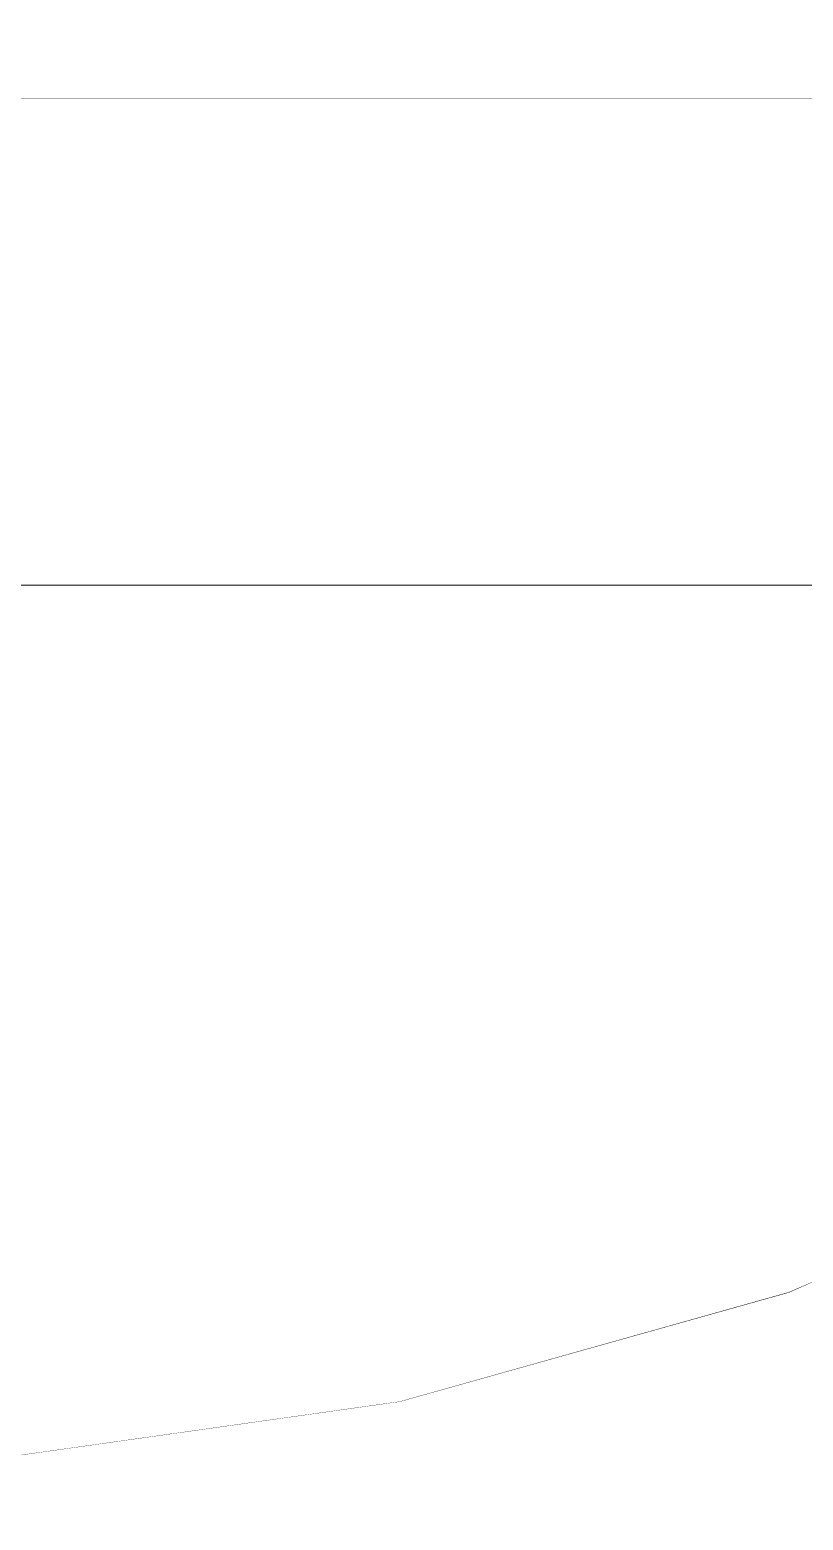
# Model space of a CAD drawing. Header units: metres. Extents: x -41 to 412, y -15 to 25.
# Drawn here: x 272.7451 to 272.8246, y -13.7266 to -13.5736 of the extents above; entities that cross this region are included whole.
import ezdxf

# ---------------------------------------------------------------- set-up
doc = ezdxf.new("R2010")
doc.units = ezdxf.units.M
doc.header["$MEASUREMENT"] = 0
doc.set_wipeout_variables(frame=1)
doc.linetypes.add('Wipeout_Contour', pattern=[1, 0, -1])
doc.layers.add('Interior - Furniture', color=7, linetype='Continuous')
doc.layers.add('Interior - Stair & Railing', color=7, linetype='Continuous')

msp = doc.modelspace()

# ---------------------------------------------------------------- wipeouts: each hides what was drawn before it
at = {"color": 254, "linetype": 'Wipeout_Contour', "lineweight": 0, "ltscale": 1092.285734}
msp.add_wipeout([(272.71772, -13.58055), (272.71775, -13.58065), (272.74796, -13.58065), (272.74791, -13.58055)], dxfattribs=at).dxf.layer = 'Interior - Furniture'

# ---------------------------------------------------------------- next in the draw order: wipeouts: each hides what was drawn before it
at = {"color": 254, "linetype": 'Wipeout_Contour', "lineweight": 0, "ltscale": 1092.400713}
msp.add_wipeout([(272.77525, -13.58055), (272.74791, -13.58055), (272.74796, -13.58065), (272.77534, -13.58065)], dxfattribs=at).dxf.layer = 'Interior - Furniture'

# ---------------------------------------------------------------- next in the draw order: wipeouts: each hides what was drawn before it
at = {"color": 254, "linetype": 'Wipeout_Contour', "lineweight": 0, "ltscale": 1092.28993}
msp.add_wipeout([(272.74796, -13.58065), (272.71775, -13.58065), (272.71789, -13.58321), (272.74824, -13.58321)], dxfattribs=at).dxf.layer = 'Interior - Furniture'
at = {"color": 254, "linetype": 'Wipeout_Contour', "lineweight": 0, "ltscale": 1092.501827}
msp.add_wipeout([(272.7985, -13.58055), (272.77525, -13.58055), (272.77534, -13.58065), (272.79861, -13.58065)], dxfattribs=at).dxf.layer = 'Interior - Furniture'

# ---------------------------------------------------------------- next in the draw order: wipeouts: each hides what was drawn before it
at = {"color": 254, "linetype": 'Wipeout_Contour', "lineweight": 0, "ltscale": 1092.405195}
msp.add_wipeout([(272.77534, -13.58065), (272.74796, -13.58065), (272.74824, -13.58321), (272.77573, -13.58321)], dxfattribs=at).dxf.layer = 'Interior - Furniture'
at = {"color": 254, "linetype": 'Wipeout_Contour', "lineweight": 0, "ltscale": 1092.584428}
msp.add_wipeout([(272.81659, -13.58055), (272.7985, -13.58055), (272.79861, -13.58065), (272.81671, -13.58065)], dxfattribs=at).dxf.layer = 'Interior - Furniture'

# ---------------------------------------------------------------- next in the draw order: linework, layer by layer
at = {"layer": 'Interior - Furniture', "color": 6, "linetype": 'Continuous', "lineweight": 20}
msp.add_line((272.71772, -13.58055), (272.74791, -13.58055), dxfattribs=at)

# ---------------------------------------------------------------- next in the draw order: wipeouts: each hides what was drawn before it
at = {"color": 254, "linetype": 'Wipeout_Contour', "lineweight": 0, "ltscale": 1092.50655}
msp.add_wipeout([(272.79861, -13.58065), (272.77534, -13.58065), (272.77573, -13.58321), (272.7991, -13.58321)], dxfattribs=at).dxf.layer = 'Interior - Furniture'
at = {"color": 254, "linetype": 'Wipeout_Contour', "lineweight": 0, "ltscale": 1092.323259}
msp.add_wipeout([(272.71789, -13.58321), (272.71901, -13.5911), (272.75043, -13.5911), (272.74824, -13.58321)], dxfattribs=at).dxf.layer = 'Interior - Furniture'

# ---------------------------------------------------------------- next in the draw order: linework, layer by layer
at = {"layer": 'Interior - Furniture', "color": 6, "linetype": 'Continuous', "lineweight": 20}
msp.add_line((272.74791, -13.58055), (272.77525, -13.58055), dxfattribs=at)

# ---------------------------------------------------------------- next in the draw order: wipeouts: each hides what was drawn before it
at = {"color": 254, "linetype": 'Wipeout_Contour', "lineweight": 0, "ltscale": 1637.931014}
msp.add_wipeout([(272.79861, -13.58065), (272.7991, -13.58321), (272.81728, -13.58321), (272.81693, -13.58165), (272.81702, -13.58212), (272.81671, -13.58065)], dxfattribs=at).dxf.layer = 'Interior - Furniture'
at = {"color": 254, "linetype": 'Wipeout_Contour', "lineweight": 0, "ltscale": 1092.439581}
msp.add_wipeout([(272.77573, -13.58321), (272.74824, -13.58321), (272.75043, -13.5911), (272.7789, -13.5911)], dxfattribs=at).dxf.layer = 'Interior - Furniture'

# ---------------------------------------------------------------- next in the draw order: linework, layer by layer
at = {"layer": 'Interior - Furniture', "color": 6, "linetype": 'Continuous', "lineweight": 20}
msp.add_line((272.77525, -13.58055), (272.7985, -13.58055), dxfattribs=at)

# ---------------------------------------------------------------- next in the draw order: wipeouts: each hides what was drawn before it
at = {"color": 254, "linetype": 'Wipeout_Contour', "lineweight": 0, "ltscale": 1092.682794}
msp.add_wipeout([(272.84802, -13.58055), (272.81659, -13.58055), (272.81671, -13.58065), (272.84815, -13.58065)], dxfattribs=at).dxf.layer = 'Interior - Furniture'
at = {"color": 254, "linetype": 'Wipeout_Contour', "lineweight": 0, "ltscale": 1092.541485}
msp.add_wipeout([(272.7991, -13.58321), (272.77573, -13.58321), (272.7789, -13.5911), (272.8031, -13.5911)], dxfattribs=at).dxf.layer = 'Interior - Furniture'
at = {"color": 254, "linetype": 'Wipeout_Contour', "lineweight": 0, "ltscale": 1092.307982}
msp.add_wipeout([(272.71901, -13.5911), (272.71942, -13.59364), (272.75123, -13.59364), (272.75043, -13.5911)], dxfattribs=at).dxf.layer = 'Interior - Furniture'

# ---------------------------------------------------------------- next in the draw order: wipeouts: each hides what was drawn before it
at = {"color": 254, "linetype": 'Wipeout_Contour', "lineweight": 0, "ltscale": 1092.623945}
msp.add_wipeout([(272.81728, -13.58321), (272.7991, -13.58321), (272.8031, -13.5911), (272.82192, -13.5911)], dxfattribs=at).dxf.layer = 'Interior - Furniture'
at = {"color": 254, "linetype": 'Wipeout_Contour', "lineweight": 0, "ltscale": 1092.428173}
msp.add_wipeout([(272.7789, -13.5911), (272.75043, -13.5911), (272.75123, -13.59364), (272.78005, -13.59364)], dxfattribs=at).dxf.layer = 'Interior - Furniture'

# ---------------------------------------------------------------- next in the draw order: wipeouts: each hides what was drawn before it
at = {"color": 254, "linetype": 'Wipeout_Contour', "lineweight": 0, "ltscale": 1639.9747}
msp.add_wipeout([(272.81671, -13.58065), (272.81702, -13.58212), (272.81693, -13.58165), (272.81728, -13.58321), (272.84875, -13.58321), (272.84815, -13.58065)], dxfattribs=at).dxf.layer = 'Interior - Furniture'
at = {"color": 254, "linetype": 'Wipeout_Contour', "lineweight": 0, "ltscale": 1092.533804}
msp.add_wipeout([(272.8031, -13.5911), (272.7789, -13.5911), (272.78005, -13.59364), (272.80455, -13.59364)], dxfattribs=at).dxf.layer = 'Interior - Furniture'
at = {"color": 254, "linetype": 'Wipeout_Contour', "lineweight": 0, "ltscale": 1092.317645}
msp.add_wipeout([(272.71942, -13.59364), (272.72005, -13.59625), (272.75246, -13.59625), (272.75123, -13.59364)], dxfattribs=at).dxf.layer = 'Interior - Furniture'

# ---------------------------------------------------------------- next in the draw order: linework, layer by layer
at = {"layer": 'Interior - Furniture', "color": 6, "linetype": 'Continuous', "lineweight": 20}
for p, q in [((272.7985, -13.58055), (272.81659, -13.58055)), ((272.81659, -13.58055), (272.84802, -13.58055))]:
    msp.add_line(p, q, dxfattribs=at)

# ---------------------------------------------------------------- next in the draw order: wipeouts: each hides what was drawn before it
at = {"color": 254, "linetype": 'Wipeout_Contour', "lineweight": 0, "ltscale": 1092.619961}
msp.add_wipeout([(272.82192, -13.5911), (272.8031, -13.5911), (272.80455, -13.59364), (272.8236, -13.59364)], dxfattribs=at).dxf.layer = 'Interior - Furniture'
at = {"color": 254, "linetype": 'Wipeout_Contour', "lineweight": 0, "ltscale": 1092.439505}
msp.add_wipeout([(272.78005, -13.59364), (272.75123, -13.59364), (272.75246, -13.59625), (272.78182, -13.59625)], dxfattribs=at).dxf.layer = 'Interior - Furniture'

# ---------------------------------------------------------------- next in the draw order: wipeouts: each hides what was drawn before it
at = {"color": 254, "linetype": 'Wipeout_Contour', "lineweight": 0, "ltscale": 1092.707131}
msp.add_wipeout([(272.84875, -13.58321), (272.81728, -13.58321), (272.82192, -13.5911), (272.85379, -13.5911)], dxfattribs=at).dxf.layer = 'Interior - Furniture'
at = {"color": 254, "linetype": 'Wipeout_Contour', "lineweight": 0, "ltscale": 1092.54653}
msp.add_wipeout([(272.80455, -13.59364), (272.78005, -13.59364), (272.78182, -13.59625), (272.80678, -13.59625)], dxfattribs=at).dxf.layer = 'Interior - Furniture'
at = {"color": 254, "linetype": 'Wipeout_Contour', "lineweight": 0, "ltscale": 1092.325193}
msp.add_wipeout([(272.72005, -13.59625), (272.7208, -13.59845), (272.75393, -13.59845), (272.75246, -13.59625)], dxfattribs=at).dxf.layer = 'Interior - Furniture'

# ---------------------------------------------------------------- next in the draw order: wipeouts: each hides what was drawn before it
at = {"color": 254, "linetype": 'Wipeout_Contour', "lineweight": 0, "ltscale": 1092.633676}
msp.add_wipeout([(272.8236, -13.59364), (272.80455, -13.59364), (272.80678, -13.59625), (272.8262, -13.59625)], dxfattribs=at).dxf.layer = 'Interior - Furniture'
at = {"color": 254, "linetype": 'Wipeout_Contour', "lineweight": 0, "ltscale": 1092.449424}
msp.add_wipeout([(272.78182, -13.59625), (272.75246, -13.59625), (272.75393, -13.59845), (272.78394, -13.59845)], dxfattribs=at).dxf.layer = 'Interior - Furniture'

# ---------------------------------------------------------------- next in the draw order: wipeouts: each hides what was drawn before it
at = {"color": 254, "linetype": 'Wipeout_Contour', "lineweight": 0, "ltscale": 1092.714606}
msp.add_wipeout([(272.82192, -13.5911), (272.8236, -13.59364), (272.85562, -13.59364), (272.85379, -13.5911)], dxfattribs=at).dxf.layer = 'Interior - Furniture'
at = {"color": 254, "linetype": 'Wipeout_Contour', "lineweight": 0, "ltscale": 1092.558492}
msp.add_wipeout([(272.80678, -13.59625), (272.78182, -13.59625), (272.78394, -13.59845), (272.80946, -13.59845)], dxfattribs=at).dxf.layer = 'Interior - Furniture'
at = {"color": 254, "linetype": 'Wipeout_Contour', "lineweight": 0, "ltscale": 1092.319763}
msp.add_wipeout([(272.7208, -13.59845), (272.72123, -13.59931), (272.75476, -13.59931), (272.75393, -13.59845)], dxfattribs=at).dxf.layer = 'Interior - Furniture'

# ---------------------------------------------------------------- next in the draw order: wipeouts: each hides what was drawn before it
at = {"color": 254, "linetype": 'Wipeout_Contour', "lineweight": 0, "ltscale": 1092.647218}
msp.add_wipeout([(272.8262, -13.59625), (272.80678, -13.59625), (272.80946, -13.59845), (272.8293, -13.59845)], dxfattribs=at).dxf.layer = 'Interior - Furniture'
at = {"color": 254, "linetype": 'Wipeout_Contour', "lineweight": 0, "ltscale": 1092.44649}
msp.add_wipeout([(272.78394, -13.59845), (272.75393, -13.59845), (272.75476, -13.59931), (272.78514, -13.59931)], dxfattribs=at).dxf.layer = 'Interior - Furniture'

# ---------------------------------------------------------------- next in the draw order: wipeouts: each hides what was drawn before it
at = {"color": 254, "linetype": 'Wipeout_Contour', "lineweight": 0, "ltscale": 1092.726196}
msp.add_wipeout([(272.8236, -13.59364), (272.8262, -13.59625), (272.85845, -13.59625), (272.85562, -13.59364)], dxfattribs=at).dxf.layer = 'Interior - Furniture'
at = {"color": 254, "linetype": 'Wipeout_Contour', "lineweight": 0, "ltscale": 1092.557872}
msp.add_wipeout([(272.80946, -13.59845), (272.78394, -13.59845), (272.78514, -13.59931), (272.81097, -13.59931)], dxfattribs=at).dxf.layer = 'Interior - Furniture'
at = {"color": 254, "linetype": 'Wipeout_Contour', "lineweight": 0, "ltscale": 1092.333242}
msp.add_wipeout([(272.75476, -13.59931), (272.72123, -13.59931), (272.72202, -13.6009), (272.75631, -13.6009)], dxfattribs=at).dxf.layer = 'Interior - Furniture'

# ---------------------------------------------------------------- next in the draw order: wipeouts: each hides what was drawn before it
at = {"color": 254, "linetype": 'Wipeout_Contour', "lineweight": 0, "ltscale": 1092.648729}
msp.add_wipeout([(272.8293, -13.59845), (272.80946, -13.59845), (272.81097, -13.59931), (272.83106, -13.59931)], dxfattribs=at).dxf.layer = 'Interior - Furniture'
at = {"color": 254, "linetype": 'Wipeout_Contour', "lineweight": 0, "ltscale": 1092.461807}
msp.add_wipeout([(272.75476, -13.59931), (272.75631, -13.6009), (272.78738, -13.6009), (272.78514, -13.59931)], dxfattribs=at).dxf.layer = 'Interior - Furniture'

# ---------------------------------------------------------------- next in the draw order: wipeouts: each hides what was drawn before it
at = {"color": 254, "linetype": 'Wipeout_Contour', "lineweight": 0, "ltscale": 1092.57468}
msp.add_wipeout([(272.81097, -13.59931), (272.78514, -13.59931), (272.78738, -13.6009), (272.81379, -13.6009)], dxfattribs=at).dxf.layer = 'Interior - Furniture'
at = {"color": 254, "linetype": 'Wipeout_Contour', "lineweight": 0, "ltscale": 1092.354829}
msp.add_wipeout([(272.75631, -13.6009), (272.72202, -13.6009), (272.72343, -13.605), (272.75906, -13.605)], dxfattribs=at).dxf.layer = 'Interior - Furniture'

# ---------------------------------------------------------------- next in the draw order: wipeouts: each hides what was drawn before it
at = {"color": 254, "linetype": 'Wipeout_Contour', "lineweight": 0, "ltscale": 1092.6665}
msp.add_wipeout([(272.83106, -13.59931), (272.81097, -13.59931), (272.81379, -13.6009), (272.83434, -13.6009)], dxfattribs=at).dxf.layer = 'Interior - Furniture'
at = {"color": 254, "linetype": 'Wipeout_Contour', "lineweight": 0, "ltscale": 1092.486422}
msp.add_wipeout([(272.75631, -13.6009), (272.75906, -13.605), (272.79134, -13.605), (272.78738, -13.6009)], dxfattribs=at).dxf.layer = 'Interior - Furniture'

# ---------------------------------------------------------------- next in the draw order: wipeouts: each hides what was drawn before it
at = {"color": 254, "linetype": 'Wipeout_Contour', "lineweight": 0, "ltscale": 1092.601693}
msp.add_wipeout([(272.81379, -13.6009), (272.78738, -13.6009), (272.79134, -13.605), (272.81878, -13.605)], dxfattribs=at).dxf.layer = 'Interior - Furniture'
at = {"color": 254, "linetype": 'Wipeout_Contour', "lineweight": 0, "ltscale": 1092.356755}
msp.add_wipeout([(272.75906, -13.605), (272.72343, -13.605), (272.7246, -13.60987), (272.76135, -13.60987)], dxfattribs=at).dxf.layer = 'Interior - Furniture'

# ---------------------------------------------------------------- next in the draw order: wipeouts: each hides what was drawn before it
at = {"color": 254, "linetype": 'Wipeout_Contour', "lineweight": 0, "ltscale": 1092.694947}
msp.add_wipeout([(272.83434, -13.6009), (272.81379, -13.6009), (272.81878, -13.605), (272.84012, -13.605)], dxfattribs=at).dxf.layer = 'Interior - Furniture'
at = {"color": 254, "linetype": 'Wipeout_Contour', "lineweight": 0, "ltscale": 1092.493525}
msp.add_wipeout([(272.79134, -13.605), (272.75906, -13.605), (272.76135, -13.60987), (272.79465, -13.60987)], dxfattribs=at).dxf.layer = 'Interior - Furniture'

# ---------------------------------------------------------------- next in the draw order: wipeouts: each hides what was drawn before it
at = {"color": 254, "linetype": 'Wipeout_Contour', "lineweight": 0, "ltscale": 1092.613476}
msp.add_wipeout([(272.81878, -13.605), (272.79134, -13.605), (272.79465, -13.60987), (272.82296, -13.60987)], dxfattribs=at).dxf.layer = 'Interior - Furniture'
at = {"color": 254, "linetype": 'Wipeout_Contour', "lineweight": 0, "ltscale": 1092.356949}
msp.add_wipeout([(272.76135, -13.60987), (272.7246, -13.60987), (272.72551, -13.61538), (272.76313, -13.61538)], dxfattribs=at).dxf.layer = 'Interior - Furniture'

# ---------------------------------------------------------------- next in the draw order: wipeouts: each hides what was drawn before it
at = {"color": 254, "linetype": 'Wipeout_Contour', "lineweight": 0, "ltscale": 1092.710806}
msp.add_wipeout([(272.84012, -13.605), (272.81878, -13.605), (272.82296, -13.60987), (272.84497, -13.60987)], dxfattribs=at).dxf.layer = 'Interior - Furniture'
at = {"color": 254, "linetype": 'Wipeout_Contour', "lineweight": 0, "ltscale": 1092.497929}
msp.add_wipeout([(272.79465, -13.60987), (272.76135, -13.60987), (272.76313, -13.61538), (272.79722, -13.61538)], dxfattribs=at).dxf.layer = 'Interior - Furniture'

# ---------------------------------------------------------------- next in the draw order: wipeouts: each hides what was drawn before it
at = {"color": 254, "linetype": 'Wipeout_Contour', "lineweight": 0, "ltscale": 1092.621705}
msp.add_wipeout([(272.82296, -13.60987), (272.79465, -13.60987), (272.79722, -13.61538), (272.82619, -13.61538)], dxfattribs=at).dxf.layer = 'Interior - Furniture'
at = {"color": 254, "linetype": 'Wipeout_Contour', "lineweight": 0, "ltscale": 1092.355289}
msp.add_wipeout([(272.76313, -13.61538), (272.72551, -13.61538), (272.72613, -13.62134), (272.76435, -13.62134)], dxfattribs=at).dxf.layer = 'Interior - Furniture'

# ---------------------------------------------------------------- next in the draw order: wipeouts: each hides what was drawn before it
at = {"color": 254, "linetype": 'Wipeout_Contour', "lineweight": 0, "ltscale": 1092.722402}
msp.add_wipeout([(272.84497, -13.60987), (272.82296, -13.60987), (272.82619, -13.61538), (272.84873, -13.61538)], dxfattribs=at).dxf.layer = 'Interior - Furniture'
at = {"color": 254, "linetype": 'Wipeout_Contour', "lineweight": 0, "ltscale": 1092.499374}
msp.add_wipeout([(272.79722, -13.61538), (272.76313, -13.61538), (272.76435, -13.62134), (272.79897, -13.62134)], dxfattribs=at).dxf.layer = 'Interior - Furniture'

# ---------------------------------------------------------------- next in the draw order: wipeouts: each hides what was drawn before it
at = {"color": 254, "linetype": 'Wipeout_Contour', "lineweight": 0, "ltscale": 1092.625983}
msp.add_wipeout([(272.82619, -13.61538), (272.79722, -13.61538), (272.79897, -13.62134), (272.8284, -13.62134)], dxfattribs=at).dxf.layer = 'Interior - Furniture'
at = {"color": 254, "linetype": 'Wipeout_Contour', "lineweight": 0, "ltscale": 1092.351636}
msp.add_wipeout([(272.72613, -13.62134), (272.72644, -13.62758), (272.76495, -13.62758), (272.76435, -13.62134)], dxfattribs=at).dxf.layer = 'Interior - Furniture'

# ---------------------------------------------------------------- next in the draw order: wipeouts: each hides what was drawn before it
at = {"color": 254, "linetype": 'Wipeout_Contour', "lineweight": 0, "ltscale": 1092.497615}
msp.add_wipeout([(272.76435, -13.62134), (272.76495, -13.62758), (272.79984, -13.62758), (272.79897, -13.62134)], dxfattribs=at).dxf.layer = 'Interior - Furniture'

# ---------------------------------------------------------------- next in the draw order: wipeouts: each hides what was drawn before it
at = {"color": 254, "linetype": 'Wipeout_Contour', "lineweight": 0, "ltscale": 1092.625962}
msp.add_wipeout([(272.8284, -13.62134), (272.79897, -13.62134), (272.79984, -13.62758), (272.8295, -13.62758)], dxfattribs=at).dxf.layer = 'Interior - Furniture'
at = {"color": 254, "linetype": 'Wipeout_Contour', "lineweight": 0, "ltscale": 1092.34596}
msp.add_wipeout([(272.72644, -13.62758), (272.72644, -13.63045), (272.76494, -13.63045), (272.76495, -13.62758)], dxfattribs=at).dxf.layer = 'Interior - Furniture'

# ---------------------------------------------------------------- next in the draw order: wipeouts: each hides what was drawn before it
at = {"color": 254, "linetype": 'Wipeout_Contour', "lineweight": 0, "ltscale": 1092.49256}
msp.add_wipeout([(272.76495, -13.62758), (272.76494, -13.63045), (272.79982, -13.63045), (272.79984, -13.62758)], dxfattribs=at).dxf.layer = 'Interior - Furniture'

# ---------------------------------------------------------------- next in the draw order: wipeouts: each hides what was drawn before it
at = {"color": 254, "linetype": 'Wipeout_Contour', "lineweight": 0, "ltscale": 1092.621481}
msp.add_wipeout([(272.8295, -13.62758), (272.79984, -13.62758), (272.79982, -13.63045), (272.82948, -13.63045)], dxfattribs=at).dxf.layer = 'Interior - Furniture'
at = {"color": 254, "linetype": 'Wipeout_Contour', "lineweight": 0, "ltscale": 1092.34612}
msp.add_wipeout([(272.72644, -13.63055), (272.76494, -13.63055), (272.76494, -13.63045), (272.72644, -13.63045)], dxfattribs=at).dxf.layer = 'Interior - Furniture'

# ---------------------------------------------------------------- next in the draw order: wipeouts: each hides what was drawn before it
at = {"color": 254, "linetype": 'Wipeout_Contour', "lineweight": 0, "ltscale": 1092.329676}
msp.add_wipeout([(272.72354, -13.63713), (272.75928, -13.63713), (272.75928, -13.63055), (272.72354, -13.63055)], dxfattribs=at).dxf.layer = 'Interior - Furniture'
at = {"color": 254, "linetype": 'Wipeout_Contour', "lineweight": 0, "ltscale": 1092.49271}
msp.add_wipeout([(272.76494, -13.63045), (272.76494, -13.63055), (272.79982, -13.63055), (272.79982, -13.63045)], dxfattribs=at).dxf.layer = 'Interior - Furniture'

# ---------------------------------------------------------------- next in the draw order: wipeouts: each hides what was drawn before it
at = {"color": 254, "linetype": 'Wipeout_Contour', "lineweight": 0, "ltscale": 1092.465735}
msp.add_wipeout([(272.75928, -13.63055), (272.75928, -13.63713), (272.79165, -13.63713), (272.79165, -13.63055)], dxfattribs=at).dxf.layer = 'Interior - Furniture'
at = {"color": 254, "linetype": 'Wipeout_Contour', "lineweight": 0, "ltscale": 1092.621623}
msp.add_wipeout([(272.82948, -13.63045), (272.79982, -13.63045), (272.79982, -13.63055), (272.82948, -13.63055)], dxfattribs=at).dxf.layer = 'Interior - Furniture'

# ---------------------------------------------------------------- next in the draw order: linework, layer by layer
at = {"layer": 'Interior - Furniture', "color": 6, "linetype": 'Continuous', "lineweight": 20}
msp.add_line((272.72644, -13.63055), (272.76494, -13.63055), dxfattribs=at)

# ---------------------------------------------------------------- next in the draw order: wipeouts: each hides what was drawn before it
at = {"color": 254, "linetype": 'Wipeout_Contour', "lineweight": 0, "ltscale": 1092.585386}
msp.add_wipeout([(272.81918, -13.63055), (272.79165, -13.63055), (272.79165, -13.63713), (272.81918, -13.63713)], dxfattribs=at).dxf.layer = 'Interior - Furniture'
at = {"color": 254, "linetype": 'Wipeout_Contour', "lineweight": 0, "ltscale": 1092.347047}
msp.add_wipeout([(272.72354, -13.63713), (272.72287, -13.65009), (272.75798, -13.65009), (272.75928, -13.63713)], dxfattribs=at).dxf.layer = 'Interior - Furniture'

# ---------------------------------------------------------------- next in the draw order: linework, layer by layer
at = {"layer": 'Interior - Furniture', "color": 6, "linetype": 'Continuous', "lineweight": 20}
msp.add_line((272.76494, -13.63055), (272.79982, -13.63055), dxfattribs=at)

# ---------------------------------------------------------------- next in the draw order: wipeouts: each hides what was drawn before it
at = {"color": 254, "linetype": 'Wipeout_Contour', "lineweight": 0, "ltscale": 1092.683132}
msp.add_wipeout([(272.84059, -13.63055), (272.81918, -13.63055), (272.81918, -13.63713), (272.84059, -13.63713)], dxfattribs=at).dxf.layer = 'Interior - Furniture'
at = {"color": 254, "linetype": 'Wipeout_Contour', "lineweight": 0, "ltscale": 1092.481536}
msp.add_wipeout([(272.75928, -13.63713), (272.75798, -13.65009), (272.78978, -13.65009), (272.79165, -13.63713)], dxfattribs=at).dxf.layer = 'Interior - Furniture'

# ---------------------------------------------------------------- next in the draw order: linework, layer by layer
at = {"layer": 'Interior - Furniture', "color": 6, "linetype": 'Continuous', "lineweight": 20}
msp.add_line((272.79982, -13.63055), (272.82948, -13.63055), dxfattribs=at)

# ---------------------------------------------------------------- next in the draw order: wipeouts: each hides what was drawn before it
at = {"color": 254, "linetype": 'Wipeout_Contour', "lineweight": 0, "ltscale": 1092.599676}
msp.add_wipeout([(272.81918, -13.63713), (272.79165, -13.63713), (272.78978, -13.65009), (272.81682, -13.65009)], dxfattribs=at).dxf.layer = 'Interior - Furniture'
at = {"color": 254, "linetype": 'Wipeout_Contour', "lineweight": 0, "ltscale": 1092.360595}
msp.add_wipeout([(272.72157, -13.66245), (272.75542, -13.66245), (272.75798, -13.65009), (272.72287, -13.65009)], dxfattribs=at).dxf.layer = 'Interior - Furniture'

# ---------------------------------------------------------------- next in the draw order: wipeouts: each hides what was drawn before it
at = {"color": 254, "linetype": 'Wipeout_Contour', "lineweight": 0, "ltscale": 1092.695918}
msp.add_wipeout([(272.84059, -13.63713), (272.81918, -13.63713), (272.81682, -13.65009), (272.83785, -13.65009)], dxfattribs=at).dxf.layer = 'Interior - Furniture'
at = {"color": 254, "linetype": 'Wipeout_Contour', "lineweight": 0, "ltscale": 1092.490493}
msp.add_wipeout([(272.75542, -13.66245), (272.78609, -13.66245), (272.78978, -13.65009), (272.75798, -13.65009)], dxfattribs=at).dxf.layer = 'Interior - Furniture'

# ---------------------------------------------------------------- next in the draw order: wipeouts: each hides what was drawn before it
at = {"color": 254, "linetype": 'Wipeout_Contour', "lineweight": 0, "ltscale": 1092.604307}
msp.add_wipeout([(272.81682, -13.65009), (272.78978, -13.65009), (272.78609, -13.66245), (272.81217, -13.66245)], dxfattribs=at).dxf.layer = 'Interior - Furniture'
at = {"color": 254, "linetype": 'Wipeout_Contour', "lineweight": 0, "ltscale": 1092.370171}
msp.add_wipeout([(272.71965, -13.67385), (272.75169, -13.67385), (272.75542, -13.66245), (272.72157, -13.66245)], dxfattribs=at).dxf.layer = 'Interior - Furniture'

# ---------------------------------------------------------------- next in the draw order: wipeouts: each hides what was drawn before it
at = {"color": 254, "linetype": 'Wipeout_Contour', "lineweight": 0, "ltscale": 1092.696437}
msp.add_wipeout([(272.83785, -13.65009), (272.81682, -13.65009), (272.81217, -13.66245), (272.83245, -13.66245)], dxfattribs=at).dxf.layer = 'Interior - Furniture'
at = {"color": 254, "linetype": 'Wipeout_Contour', "lineweight": 0, "ltscale": 1092.492619}
msp.add_wipeout([(272.78609, -13.66245), (272.75542, -13.66245), (272.75169, -13.67385), (272.78071, -13.67385)], dxfattribs=at).dxf.layer = 'Interior - Furniture'

# ---------------------------------------------------------------- next in the draw order: wipeouts: each hides what was drawn before it
at = {"color": 254, "linetype": 'Wipeout_Contour', "lineweight": 0, "ltscale": 1092.599535}
msp.add_wipeout([(272.81217, -13.66245), (272.78609, -13.66245), (272.78071, -13.67385), (272.80538, -13.67385)], dxfattribs=at).dxf.layer = 'Interior - Furniture'
at = {"color": 254, "linetype": 'Wipeout_Contour', "lineweight": 0, "ltscale": 1092.376402}
msp.add_wipeout([(272.71965, -13.67385), (272.7172, -13.68392), (272.74688, -13.68392), (272.75169, -13.67385)], dxfattribs=at).dxf.layer = 'Interior - Furniture'

# ---------------------------------------------------------------- next in the draw order: wipeouts: each hides what was drawn before it
at = {"color": 254, "linetype": 'Wipeout_Contour', "lineweight": 0, "ltscale": 1092.685342}
msp.add_wipeout([(272.83245, -13.66245), (272.81217, -13.66245), (272.80538, -13.67385), (272.82457, -13.67385)], dxfattribs=at).dxf.layer = 'Interior - Furniture'
at = {"color": 254, "linetype": 'Wipeout_Contour', "lineweight": 0, "ltscale": 1092.488706}
msp.add_wipeout([(272.78071, -13.67385), (272.75169, -13.67385), (272.74688, -13.68392), (272.77378, -13.68392)], dxfattribs=at).dxf.layer = 'Interior - Furniture'

# ---------------------------------------------------------------- next in the draw order: wipeouts: each hides what was drawn before it
at = {"color": 254, "linetype": 'Wipeout_Contour', "lineweight": 0, "ltscale": 1092.586366}
msp.add_wipeout([(272.80538, -13.67385), (272.78071, -13.67385), (272.77378, -13.68392), (272.79664, -13.68392)], dxfattribs=at).dxf.layer = 'Interior - Furniture'
at = {"color": 254, "linetype": 'Wipeout_Contour', "lineweight": 0, "ltscale": 1092.380024}
msp.add_wipeout([(272.71427, -13.69238), (272.74116, -13.69238), (272.74688, -13.68392), (272.7172, -13.68392)], dxfattribs=at).dxf.layer = 'Interior - Furniture'

# ---------------------------------------------------------------- next in the draw order: wipeouts: each hides what was drawn before it
at = {"color": 254, "linetype": 'Wipeout_Contour', "lineweight": 0, "ltscale": 1092.663915}
msp.add_wipeout([(272.82457, -13.67385), (272.80538, -13.67385), (272.79664, -13.68392), (272.81443, -13.68392)], dxfattribs=at).dxf.layer = 'Interior - Furniture'
at = {"color": 254, "linetype": 'Wipeout_Contour', "lineweight": 0, "ltscale": 1092.479659}
msp.add_wipeout([(272.77378, -13.68392), (272.74688, -13.68392), (272.74116, -13.69238), (272.76552, -13.69238)], dxfattribs=at).dxf.layer = 'Interior - Furniture'

# ---------------------------------------------------------------- next in the draw order: wipeouts: each hides what was drawn before it
at = {"color": 254, "linetype": 'Wipeout_Contour', "lineweight": 0, "ltscale": 1092.565919}
msp.add_wipeout([(272.79664, -13.68392), (272.77378, -13.68392), (272.76552, -13.69238), (272.78624, -13.69238)], dxfattribs=at).dxf.layer = 'Interior - Furniture'

# ---------------------------------------------------------------- next in the draw order: wipeouts: each hides what was drawn before it
at = {"color": 254, "linetype": 'Wipeout_Contour', "lineweight": 0, "ltscale": 1092.63351}
msp.add_wipeout([(272.81443, -13.68392), (272.79664, -13.68392), (272.78624, -13.69238), (272.80235, -13.69238)], dxfattribs=at).dxf.layer = 'Interior - Furniture'
at = {"color": 254, "linetype": 'Wipeout_Contour', "lineweight": 0, "ltscale": 1092.426861}
msp.add_wipeout([(272.76552, -13.69238), (272.74116, -13.69238), (272.73846, -13.69512), (272.76162, -13.69512)], dxfattribs=at).dxf.layer = 'Interior - Furniture'

# ---------------------------------------------------------------- next in the draw order: wipeouts: each hides what was drawn before it
at = {"color": 254, "linetype": 'Wipeout_Contour', "lineweight": 0, "ltscale": 1092.734817}
msp.add_wipeout([(272.82457, -13.67385), (272.81443, -13.68392), (272.84565, -13.68392), (272.85668, -13.67385)], dxfattribs=at).dxf.layer = 'Interior - Furniture'
at = {"color": 254, "linetype": 'Wipeout_Contour', "lineweight": 0, "ltscale": 1092.511808}
msp.add_wipeout([(272.78624, -13.69238), (272.76552, -13.69238), (272.76162, -13.69512), (272.78132, -13.69512)], dxfattribs=at).dxf.layer = 'Interior - Furniture'

# ---------------------------------------------------------------- next in the draw order: wipeouts: each hides what was drawn before it
at = {"color": 254, "linetype": 'Wipeout_Contour', "lineweight": 0, "ltscale": 1092.579847}
msp.add_wipeout([(272.80235, -13.69238), (272.78624, -13.69238), (272.78132, -13.69512), (272.79664, -13.69512)], dxfattribs=at).dxf.layer = 'Interior - Furniture'
at = {"color": 254, "linetype": 'Wipeout_Contour', "lineweight": 0, "ltscale": 1092.468423}
msp.add_wipeout([(272.73078, -13.70319), (272.75055, -13.70319), (272.76162, -13.69512), (272.73846, -13.69512)], dxfattribs=at).dxf.layer = 'Interior - Furniture'

# ---------------------------------------------------------------- next in the draw order: wipeouts: each hides what was drawn before it
at = {"color": 254, "linetype": 'Wipeout_Contour', "lineweight": 0, "ltscale": 1092.693748}
msp.add_wipeout([(272.80235, -13.69238), (272.83251, -13.69238), (272.84565, -13.68392), (272.81443, -13.68392)], dxfattribs=at).dxf.layer = 'Interior - Furniture'
at = {"color": 254, "linetype": 'Wipeout_Contour', "lineweight": 0, "ltscale": 1092.531495}
msp.add_wipeout([(272.78132, -13.69512), (272.76162, -13.69512), (272.75055, -13.70319), (272.76736, -13.70319)], dxfattribs=at).dxf.layer = 'Interior - Furniture'

# ---------------------------------------------------------------- next in the draw order: wipeouts: each hides what was drawn before it
at = {"color": 254, "linetype": 'Wipeout_Contour', "lineweight": 0, "ltscale": 1092.579174}
msp.add_wipeout([(272.79664, -13.69512), (272.78132, -13.69512), (272.76736, -13.70319), (272.78043, -13.70319)], dxfattribs=at).dxf.layer = 'Interior - Furniture'
at = {"color": 254, "linetype": 'Wipeout_Contour', "lineweight": 0, "ltscale": 1092.503213}
msp.add_wipeout([(272.71406, -13.71439), (272.72644, -13.71439), (272.75055, -13.70319), (272.73078, -13.70319)], dxfattribs=at).dxf.layer = 'Interior - Furniture'

# ---------------------------------------------------------------- next in the draw order: wipeouts: each hides what was drawn before it
at = {"color": 254, "linetype": 'Wipeout_Contour', "lineweight": 0, "ltscale": 1092.647339}
msp.add_wipeout([(272.80235, -13.69238), (272.79664, -13.69512), (272.82631, -13.69512), (272.83251, -13.69238)], dxfattribs=at).dxf.layer = 'Interior - Furniture'
at = {"color": 254, "linetype": 'Wipeout_Contour', "lineweight": 0, "ltscale": 1092.513638}
msp.add_wipeout([(272.72644, -13.71439), (272.73696, -13.71439), (272.76736, -13.70319), (272.75055, -13.70319)], dxfattribs=at).dxf.layer = 'Interior - Furniture'

# ---------------------------------------------------------------- next in the draw order: wipeouts: each hides what was drawn before it
at = {"color": 254, "linetype": 'Wipeout_Contour', "lineweight": 0, "ltscale": 1638.231737}
msp.add_wipeout([(272.73696, -13.71439), (272.74514, -13.71439), (272.76956, -13.70664), (272.76943, -13.70668), (272.78041, -13.70319), (272.76736, -13.70319)], dxfattribs=at).dxf.layer = 'Interior - Furniture'

# ---------------------------------------------------------------- next in the draw order: wipeouts: each hides what was drawn before it
at = {"color": 254, "linetype": 'Wipeout_Contour', "lineweight": 0, "ltscale": 1092.619649}
msp.add_wipeout([(272.79664, -13.69512), (272.78043, -13.70319), (272.80868, -13.70319), (272.82631, -13.69512)], dxfattribs=at).dxf.layer = 'Interior - Furniture'

# ---------------------------------------------------------------- next in the draw order: wipeouts: each hides what was drawn before it
at = {"color": 254, "linetype": 'Wipeout_Contour', "lineweight": 0, "ltscale": 1092.698158}
msp.add_wipeout([(272.84145, -13.69512), (272.82631, -13.69512), (272.80868, -13.70319), (272.8231, -13.70319)], dxfattribs=at).dxf.layer = 'Interior - Furniture'

# ---------------------------------------------------------------- next in the draw order: wipeouts: each hides what was drawn before it
at = {"color": 254, "linetype": 'Wipeout_Contour', "lineweight": 0, "ltscale": 1638.973666}
msp.add_wipeout([(272.74514, -13.71439), (272.77031, -13.71439), (272.80868, -13.70319), (272.78041, -13.70319), (272.76943, -13.70668), (272.76956, -13.70664)], dxfattribs=at).dxf.layer = 'Interior - Furniture'

# ---------------------------------------------------------------- next in the draw order: wipeouts: each hides what was drawn before it
at = {"color": 254, "linetype": 'Wipeout_Contour', "lineweight": 0, "ltscale": 1092.593646}
msp.add_wipeout([(272.8231, -13.70319), (272.80868, -13.70319), (272.77031, -13.71439), (272.78316, -13.71439)], dxfattribs=at).dxf.layer = 'Interior - Furniture'

# ---------------------------------------------------------------- next in the draw order: linework, layer by layer
at = {"layer": 'Interior - Furniture', "color": 6, "linetype": 'Continuous', "lineweight": 20}
msp.add_line((272.84145, -13.69512), (272.8231, -13.70319), dxfattribs=at)

# ---------------------------------------------------------------- next in the draw order: wipeouts: each hides what was drawn before it
at = {"color": 254, "linetype": 'Wipeout_Contour', "lineweight": 0, "ltscale": 1092.386185}
msp.add_wipeout([(272.70806, -13.72031), (272.72999, -13.72031), (272.77031, -13.71439), (272.74514, -13.71439)], dxfattribs=at).dxf.layer = 'Interior - Furniture'

# ---------------------------------------------------------------- next in the draw order: wipeouts: each hides what was drawn before it
at = {"color": 254, "linetype": 'Wipeout_Contour', "lineweight": 0, "ltscale": 1092.436237}
msp.add_wipeout([(272.77031, -13.71439), (272.72999, -13.72031), (272.74118, -13.72031), (272.78316, -13.71439)], dxfattribs=at).dxf.layer = 'Interior - Furniture'

# ---------------------------------------------------------------- next in the draw order: linework, layer by layer
at = {"layer": 'Interior - Furniture', "color": 6, "linetype": 'Continuous', "lineweight": 20}
for p, q in [((272.8231, -13.70319), (272.78316, -13.71439)), ((272.78316, -13.71439), (272.74118, -13.72031))]:
    msp.add_line(p, q, dxfattribs=at)

# ---------------------------------------------------------------- next in the draw order: wipeouts: each hides what was drawn before it
at = {"color": 254, "linetype": 'Wipeout_Contour', "lineweight": 0, "ltscale": 14755.818244}
msp.add_wipeout([(272.45699, -12.82055), (272.45699, -13.58055), (272.4893, -13.58055), (272.49155, -13.53555), (272.4903, -13.53555), (272.4903, -13.52055), (272.4923, -13.52055), (272.4931, -13.50459), (272.49077, -13.50503), (272.49002, -13.5011), (272.57454, -13.48501), (272.57529, -13.48894), (272.53511, -13.49659), (272.5363, -13.52055), (272.6283, -13.52055), (272.6283, -13.53555), (272.6263, -13.53555), (272.6263, -13.54555), (272.6083, -13.54555), (272.6083, -13.53555), (272.53705, -13.53555), (272.5393, -13.58055), (272.86406, -13.58055), (272.86419, -13.58065), (272.86482, -13.58321), (272.87006, -13.5911), (272.87197, -13.59364), (272.87491, -13.59625), (272.87842, -13.59845), (272.88041, -13.59931), (272.88412, -13.6009), (272.89067, -13.605), (272.89616, -13.60987), (272.90042, -13.61538), (272.90331, -13.62134), (272.90476, -13.62758), (272.90474, -13.63045), (272.90474, -13.63055), (272.8912, -13.63055), (272.8912, -13.63713), (272.8881, -13.65009), (272.88199, -13.66245), (272.87306, -13.67385), (272.86159, -13.68392), (272.84791, -13.69238), (272.84145, -13.69512), (272.8231, -13.70319), (272.78316, -13.71439), (272.74118, -13.72031), (272.71629, -13.72055), (272.45699, -13.72055), (272.45699, -14.52055), (273.33699, -14.52055), (273.33699, -12.82055)], dxfattribs=at).dxf.layer = 'Interior - Stair & Railing'

# ---------------------------------------------------------------- next in the draw order: hatches: boundary and pattern name
at = {"layer": 'Interior - Stair & Railing', "linetype": 'Continuous', "lineweight": 13}
h = msp.add_hatch(dxfattribs=at)
h.set_pattern_fill('GRID_20X35_0001', color=171, style=0, pattern_type=2)
h.set_pattern_definition([(180, (273.337, -14.62055), (0, 0.35), []), (90, (273.33699, -14.62055), (0.2, 0), [])])
h.paths.add_polyline_path([(272.45699, -12.82055), (272.45699, -13.58055), (272.4893, -13.58055), (272.49155, -13.53555), (272.4903, -13.53555), (272.4903, -13.52055), (272.4923, -13.52055), (272.4931, -13.50459), (272.49077, -13.50503), (272.49002, -13.5011), (272.57454, -13.48501), (272.57529, -13.48894), (272.53511, -13.49659), (272.5363, -13.52055), (272.6283, -13.52055), (272.6283, -13.53555), (272.6263, -13.53555), (272.6263, -13.54555), (272.6083, -13.54555), (272.6083, -13.53555), (272.53705, -13.53555), (272.5393, -13.58055), (272.86406, -13.58055), (272.86419, -13.58065), (272.86482, -13.58321), (272.87006, -13.5911), (272.87197, -13.59364), (272.87491, -13.59625), (272.87842, -13.59845), (272.88041, -13.59931), (272.88412, -13.6009), (272.89067, -13.605), (272.89616, -13.60987), (272.90042, -13.61538), (272.90331, -13.62134), (272.90476, -13.62758), (272.90474, -13.63045), (272.90474, -13.63055), (272.8912, -13.63055), (272.8912, -13.63713), (272.8881, -13.65009), (272.88199, -13.66245), (272.87306, -13.67385), (272.86159, -13.68392), (272.84791, -13.69238), (272.84145, -13.69512), (272.8231, -13.70319), (272.78316, -13.71439), (272.74118, -13.72031), (272.71629, -13.72055), (272.45699, -13.72055), (272.45699, -14.52055), (273.33699, -14.52055), (273.33699, -12.82055)])

doc.saveas('drawing.dxf')
